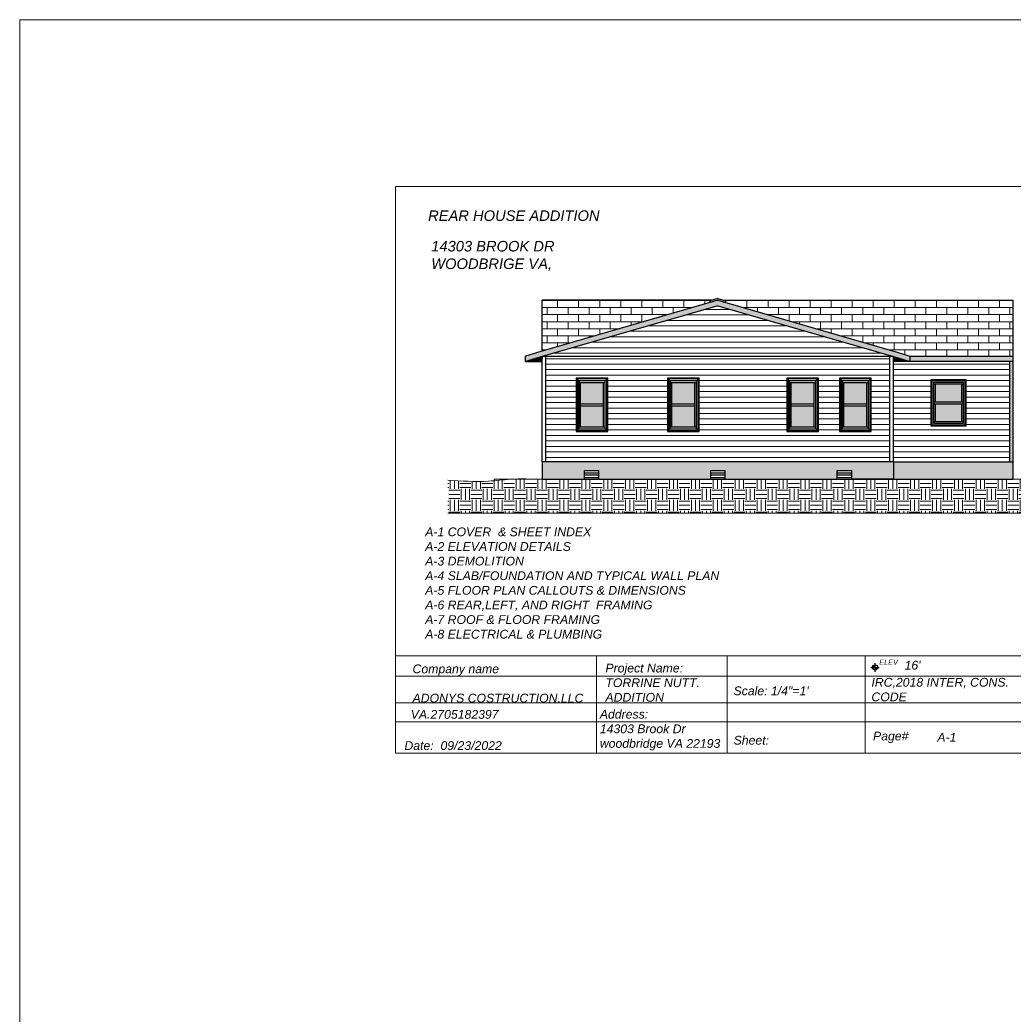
# Model space of a CAD drawing. Header units: inches. Extents: x 173 to 6056, y 183 to 2455.
# Drawn here: x 173 to 1308, y 1319 to 2455 of the extents above; entities that cross this region are included whole.
import ezdxf

# ---------------------------------------------------------------- set-up
doc = ezdxf.new("R2010")
doc.units = ezdxf.units.IN
doc.header["$MEASUREMENT"] = 0
doc.layers.add('Back side elevation', color=7, linetype='Continuous')
doc.layers.add('Insulation', color=7, linetype='Continuous')
doc.styles.get("Standard").update_dxf_attribs({"font": 'ariali.ttf', "height": 10})
pattern_1 = [(180, (3162.149, 4230.949), (-4e-15, -6.25), [])]

# ---------------------------------------------------------------- blocks, each defined once
blk = doc.blocks.new('Elevation Symbol - Imperial')
at = {"color": 0}
for p, q in [((0, 0), (0.2, 0)), ((0.1, -0.1), (0.1, 0.1))]:
    blk.add_line(p, q, dxfattribs=at)
at = {"color": 0, "const_width": 0.0625}
for points in [[(0.1, 0.03125, 0.41421356), (0.06875, 0, 1)], [(0.1, -0.03125, 0.41421356), (0.13125, 0, 1)]]:
    blk.add_lwpolyline(points, format="xyb", dxfattribs=at)
at = {"color": 0}
blk.add_circle((0.1, 0), 0.0625, dxfattribs=at)
blk.add_attdef('ELEVATION', (0.2, 0.0625), '', height=0.125, dxfattribs=at)
blk = doc.blocks.new('*U114')
at = {"layer": 'Insulation', "linetype": 'Continuous', "lineweight": 0, "ltscale": 0.2}
for p, q in [((-475.1, -374.7), (-475.1, -485.9)), ((-326.3, -374.7), (-326.3, -485.9)), ((-168.9, -374.7), (-168.9, -485.9)), ((-704.6, -397.8), (106, -397.8)), ((-704.6, -428.3), (106, -428.3)), ((-704.6, -450), (106, -450))]:
    blk.add_line(p, q, dxfattribs=at)
for points in [[(-704.6, 160.5), (106, 160.5), (106, -374.7), (-704.6, -374.7)], [(-704.6, -374.7), (106, -374.7), (106, -485.9), (-704.6, -485.9)]]:
    blk.add_lwpolyline(points, close=True, dxfattribs=at)
at = {"layer": 'Insulation', "linetype": 'Continuous', "lineweight": 0, "ltscale": 0.2, "xscale": 48, "yscale": 48, "zscale": 48}
blk.add_blockref('Elevation Symbol - Imperial', (-162.3, -388), dxfattribs=at).add_auto_attribs({'ELEVATION': 'ELEV'})
at = {"linetype": 'Continuous', "lineweight": 0, "ltscale": 0.08, "char_height": 10, "attachment_point": 1}
for s, width, insert in [('IRC,2018 INTER, CONS. CODE', 161.562, (-161.6, -399.9)), ('VA.2705182397', 17.494, (-687.1, -436.5))]:
    blk.add_mtext_dynamic_manual_height_columns(s, width=width, gutter_width=50, heights=[0], dxfattribs=dict(at, insert=insert))
at = {"layer": 'Insulation', "linetype": 'Continuous', "lineweight": 0, "ltscale": 0.2, "char_height": 10, "attachment_point": 1}
for s, insert in [('Company name \\P\\PADONYS COSTRUCTION.LLC', (-685, -384.6)), ("16'", (-123.8, -380.4)), ('Sheet:', (-318.8, -466)), ('Page#', (-159.8, -461.2))]:
    blk.add_mtext(s, dxfattribs=dict(at, insert=insert))
for s, width, gutter_width, insert in [('Project Name:\\PTORRINE NUTT.  \\PADDITION ', 129.423, 20, (-465, -383.7)), ('Scale: 1/4"=1\'', 133.022, 50, (-318.9, -409.7)), ('Address:\\P14303 Brook Dr\\Pwoodbridge VA 22193', 143.463, 50, (-471.4, -436.3))]:
    blk.add_mtext_dynamic_manual_height_columns(s, width=width, gutter_width=gutter_width, heights=[0], dxfattribs=dict(at, insert=insert))
at = {"layer": 'Insulation', "linetype": 'Continuous', "lineweight": 0, "ltscale": 0.2, "insert": (-694.3, -472.1), "char_height": 10, "width": 141.209, "attachment_point": 1}
blk.add_mtext('Date:  09/23/2022', dxfattribs=at)

msp = doc.modelspace()

# ---------------------------------------------------------------- hatches: boundary and pattern name
at = {"linetype": 'Continuous', "lineweight": 0, "ltscale": 0.08}
h = msp.add_hatch(color=250, dxfattribs=at)
h.dxf.hatch_style = 1
h.paths.add_polyline_path([(768.72, 2077.143), (768.72, 2070.896), (968.97, 2128.896), (1169.22, 2070.896), (1188.43, 2065.332), (1188.43, 2071.332), (1170.889, 2076.66), (968.97, 2135.143), (960.325, 2132.639)])
h.paths.add_polyline_path([(749.509, 2071.332), (749.509, 2065.332), (768.72, 2070.896), (768.72, 2077.143), (767.05, 2076.66)])
at = {"linetype": 'Continuous', "lineweight": 0, "ltscale": 0.2}
h = msp.add_hatch(dxfattribs=at)
h.set_pattern_fill('AR-BRSTD', scale=3, angle=900)
h.set_pattern_definition([(180, (3162.149, 4230.949), (-5e-15, -8.001), []), (270, (3162.149, 4230.949), (12, -8.001), [8.001, -8.001])])
h.paths.add_polyline_path([(1170.889, 2076.66), (1188.43, 2071.332), (1188.43, 2070.896), (1305.72, 2070.896), (1305.72, 2135.143), (976.159, 2135.143), (977.614, 2134.721), (977.614, 2132.639)])
h.paths.add_polyline_path([(768.72, 2077.143), (960.325, 2132.639), (960.325, 2135.143), (768.72, 2135.143)])
h = msp.add_hatch(dxfattribs=at)
h.set_pattern_fill('LINE', scale=50, angle=900)
h.set_pattern_definition(pattern_1)
h.paths.add_polyline_path([(1169.22, 2070.896), (968.97, 2128.896), (768.72, 2070.896)])
at = {"linetype": 'Continuous', "lineweight": 0, "ltscale": 0.08}
h = msp.add_hatch(dxfattribs=at)
h.set_pattern_fill('ANSI31', color=250, angle=900)
h.set_pattern_definition([(225, (3162.14891, 2140.15385), (0.0883883476, -0.0883883476), [])])
h.paths.add_polyline_path([(749.509, 2065.332), (768.72, 2065.332), (768.72, 2067.896), (768.72, 2070.896)])
h.paths.add_polyline_path([(1169.22, 2065.332), (1188.43, 2065.332), (1169.22, 2070.896)])
at = {"linetype": 'Continuous', "lineweight": 0, "ltscale": 0.2}
h = msp.add_hatch(dxfattribs=at)
h.set_pattern_fill('LINE', scale=50, angle=900)
h.set_pattern_definition(pattern_1)
h.paths.add_polyline_path([(772.72, 2070.896), (772.72, 1950.896), (1165.22, 1950.896), (1165.22, 2070.896)])
h.paths.add_polyline_path([(947.595, 1985.396), (911.595, 1985.396), (911.595, 2046.396), (947.595, 2046.396)], flags=16)
h.paths.add_polyline_path([(946.595, 1986.396), (912.595, 1986.396), (912.595, 2045.396), (946.595, 2045.396)], flags=0)
h.paths.add_polyline_path([(944.595, 2043.396), (944.595, 1988.396), (914.595, 1988.396), (914.595, 2043.396)], flags=0)
h.paths.add_polyline_path([(942.595, 2041.396), (942.595, 1990.396), (914.595, 1990.396), (914.595, 2041.396)], flags=0)
h.paths.add_polyline_path([(1047.72, 2046.396), (1083.72, 2046.396), (1083.72, 1985.396), (1047.72, 1985.396)], flags=16)
h.paths.add_polyline_path([(1048.72, 2045.396), (1082.72, 2045.396), (1082.72, 1986.396), (1048.72, 1986.396)], flags=0)
h.paths.add_polyline_path([(1050.72, 2043.396), (1080.72, 2043.396), (1080.72, 1988.396), (1050.72, 1988.396)], flags=0)
h.paths.add_polyline_path([(1050.72, 2041.396), (1078.72, 2041.396), (1078.72, 1990.396), (1050.72, 1990.396)], flags=0)
h.paths.add_polyline_path([(1107.72, 2046.396), (1143.72, 2046.396), (1143.72, 1985.396), (1107.72, 1985.396)], flags=16)
h.paths.add_polyline_path([(1108.72, 2045.396), (1142.72, 2045.396), (1142.72, 1986.396), (1108.72, 1986.396)], flags=0)
h.paths.add_polyline_path([(1110.72, 2043.396), (1140.72, 2043.396), (1140.72, 1988.396), (1110.72, 1988.396)], flags=0)
h.paths.add_polyline_path([(1110.72, 2041.396), (1138.72, 2041.396), (1138.72, 1990.396), (1110.72, 1990.396)], flags=0)
h.paths.add_polyline_path([(843.345, 1985.396), (807.345, 1985.396), (807.345, 2046.396), (843.345, 2046.396)], flags=16)
h.paths.add_polyline_path([(842.345, 1986.396), (808.345, 1986.396), (808.345, 2045.396), (842.345, 2045.396)], flags=0)
h.paths.add_polyline_path([(840.345, 2043.396), (840.345, 1988.396), (810.345, 1988.396), (810.345, 2043.396)], flags=0)
h.paths.add_polyline_path([(838.345, 2041.396), (838.345, 1990.396), (810.345, 1990.396), (810.345, 2041.396)], flags=0)
h = msp.add_hatch(dxfattribs=at)
h.set_pattern_fill('LINE', scale=50, angle=900)
h.set_pattern_definition(pattern_1)
h.paths.add_polyline_path([(1169.22, 1950.896), (1301.72, 1950.896), (1301.72, 2065.332), (1169.22, 2065.332)])
h.paths.add_polyline_path([(1213.277, 2043.782), (1250.834, 2043.782), (1250.834, 1992.532), (1213.277, 1992.532)], flags=16)
h.paths.add_polyline_path([(1215.277, 2041.782), (1248.834, 2041.782), (1248.834, 1994.532), (1215.277, 1994.532)], flags=0)
h.paths.add_polyline_path([(1217.277, 2039.782), (1246.834, 2039.782), (1246.834, 2019.157), (1217.277, 2019.157)], flags=0)
h.paths.add_polyline_path([(1246.834, 2017.157), (1246.834, 1996.532), (1217.277, 1996.532), (1217.277, 2017.157)], flags=0)
at = {"linetype": 'Continuous', "lineweight": 0, "ltscale": 0.08}
h = msp.add_hatch(color=256, dxfattribs=at)
h.dxf.hatch_style = 1
h.set_gradient(color1=(0, 0, 255), color2=(0, 191, 255), tint=1)
h.paths.add_polyline_path([(1217.277, 2019.157), (1246.834, 2019.157), (1246.834, 2039.782), (1217.277, 2039.782)])
h.paths.add_polyline_path([(1217.277, 1996.532), (1246.834, 1996.532), (1246.834, 2017.157), (1217.277, 2017.157)])
h.paths.add_polyline_path([(1112.72, 2016.896), (1138.72, 2016.896), (1138.72, 2041.396), (1112.72, 2041.396)])
h.paths.add_polyline_path([(1112.72, 1990.396), (1138.72, 1990.396), (1138.72, 2014.896), (1112.72, 2014.896)])
h.paths.add_polyline_path([(1052.72, 2016.896), (1078.72, 2016.896), (1078.72, 2041.396), (1052.72, 2041.396)])
h.paths.add_polyline_path([(1052.72, 1990.396), (1078.72, 1990.396), (1078.72, 2014.896), (1052.72, 2014.896)])
h.paths.add_polyline_path([(916.595, 2016.896), (942.595, 2016.896), (942.595, 2041.396), (916.595, 2041.396)])
h.paths.add_polyline_path([(916.595, 1990.396), (942.595, 1990.396), (942.595, 2014.896), (916.595, 2014.896)])
h.paths.add_polyline_path([(812.345, 2016.896), (838.345, 2016.896), (838.345, 2041.396), (812.345, 2041.396)])
h.paths.add_polyline_path([(812.345, 1990.396), (838.345, 1990.396), (838.345, 2014.896), (812.345, 2014.896)])
h = msp.add_hatch(dxfattribs=at)
h.set_pattern_fill('EARTH', scale=50, angle=900)
h.set_pattern_definition([(180, (3162.149, 4230.949), (-12.5, -12.5), [12.5, -12.5]), (180, (3162.149, 4226.262), (-12.5, -12.5), [12.5, -12.5]), (180, (3162.149, 4221.574), (-12.5, -12.5), [12.5, -12.5]), (270, (3160.586, 4220.012), (12.5, -12.5), [12.5, -12.5]), (270, (3155.899, 4220.012), (12.5, -12.5), [12.5, -12.5]), (270, (3151.211, 4220.012), (12.5, -12.5), [12.5, -12.5])])
edge = h.paths.add_edge_path()
edge.add_spline(control_points=[(768.72, 1930.896), (756.545, 1931.27), (736.027, 1931.9), (700.214, 1927.416), (676.405, 1928.796), (660.915, 1930.099)], knot_values=[0, 0, 0, 0, 36.48237999, 61.48182436, 107.94289792, 107.94289792, 107.94289792, 107.94289792], degree=3, periodic=0)
edge.add_line((660.915, 1930.099), (660.915, 1892.232))
edge.add_line((660.915, 1892.232), (1365.517, 1892.232))
edge.add_line((1365.517, 1892.232), (1365.517, 1929.671))
edge.add_spline(control_points=[(1365.517, 1929.671), (1356.934, 1930.229), (1337.021, 1931.283), (1317.069, 1931.037), (1305.72, 1930.896)], knot_values=[0, 0, 0, 0, 25.79527696, 59.83246952, 59.83246952, 59.83246952, 59.83246952], degree=3, periodic=0)
edge.add_line((1305.72, 1930.896), (1169.22, 1930.896))
edge.add_line((1169.22, 1930.896), (1121.22, 1930.896))
edge.add_line((1121.22, 1930.896), (768.72, 1930.896))
at = {"layer": 'Back side elevation'}
h = msp.add_hatch(color=250, dxfattribs=at)
h.dxf.hatch_style = 1
h.paths.add_polyline_path([(960.325, 2132.639), (968.97, 2135.143), (977.614, 2132.639), (977.614, 2134.721), (968.97, 2137.225), (960.325, 2134.721)])
h = msp.add_hatch(color=250, dxfattribs=at)
h.dxf.hatch_style = 1
h.paths.add_polyline_path([(1188.43, 2065.332), (1305.72, 2065.332), (1305.72, 2070.896), (1188.43, 2070.896)])
h.paths.add_polyline_path([(1301.72, 1950.896), (1305.72, 1950.896), (1305.72, 2065.332), (1301.72, 2065.332)])
h = msp.add_hatch(color=250, dxfattribs=at)
h.dxf.hatch_style = 1
h.paths.add_polyline_path([(1212.277, 2044.782), (1212.277, 1991.532), (1251.834, 1991.532), (1251.834, 2044.782)])
h.paths.add_polyline_path([(1250.834, 2043.782), (1250.834, 1992.532), (1213.277, 1992.532), (1213.277, 2043.782)], flags=16)
h.paths.add_polyline_path([(1246.834, 2017.157), (1246.834, 1996.532), (1217.277, 1996.532), (1217.277, 2017.157)], flags=0)
h = msp.add_hatch(color=250, dxfattribs=at)
h.dxf.hatch_style = 1
h.paths.add_polyline_path([(1213.277, 2043.782), (1213.277, 1992.532), (1250.834, 1992.532), (1250.834, 2043.782)])
h.paths.add_polyline_path([(1246.834, 2017.157), (1246.834, 1996.532), (1217.277, 1996.532), (1217.277, 2017.157)], flags=16)
h = msp.add_hatch(dxfattribs=at)
h.set_pattern_fill('AR-CONC', color=256, angle=900)
h.set_pattern_definition([(230, (3162.149, 4741.351), (-7.172602, 0.627521), [0.75, -8.25]), (175, (3162.149, 4741.351), (1.387513, -7.521921), [0.6, -6.6]), (280.45144, (3161.551, 4741.4034), (-5.785088, -6.8944), [0.637402, -7.011421]), (226.1842, (3162.149, 4739.351), (-10.672413, 1.655193), [1.125, -12.375]), (276.63564, (3161.26, 4739.489), (-9.34662, -9.741186), [0.956103, -10.517138]), (171.18416, (3162.149, 4739.351), (-9.34662, -9.741186), [0.9, -9.9]), (201, (3161.149, 4739.851), (-5.9690705, 4.026189), [0.75, -8.25]), (146, (3161.149, 4739.851), (-2.433153, -7.2515), [0.6, -6.6]), (251.45144, (3160.6515, 4740.1866), (-8.402224, -3.225312), [0.637402, -7.011421]), (217.5, (3162.149, 4741.3511), (-0.1215986, -3.3289385), [0, -6.52, 0, -6.7, 0, -6.625]), (187.5, (3162.149, 4741.351), (-2.6306954, -3.944117), [0, -3.82, 0, -6.37, 0, -2.525]), (147.5, (3164.379, 4741.351), (-5.3382244, 0.2255487), [0, -2.5, 0, -7.8, 0, -10.35]), (137.5, (3165.379, 4741.351), (-5.8318617, -1.00105), [0, -3.25, 0, -5.18, 0, -7.35])])
h.paths.add_polyline_path([(976.97, 1930.896), (1105.22, 1930.896), (1105.22, 1940.896), (1121.22, 1940.896), (1121.22, 1930.896), (1169.22, 1930.896), (1169.22, 1950.896), (768.72, 1950.896), (768.72, 1930.896), (816.72, 1930.896), (816.72, 1940.896), (832.72, 1940.896), (832.72, 1930.896), (960.97, 1930.896), (960.97, 1940.896), (976.97, 1940.896)])
h.paths.add_polyline_path([(1169.22, 1930.896), (1305.72, 1930.896), (1305.72, 1950.896), (1169.22, 1950.896)])

# ---------------------------------------------------------------- linework, layer by layer
at = {"linetype": 'Continuous', "lineweight": 0, "ltscale": 0.08}
for p, q in [((768.657, 1930.896), (713.712, 1930.896)), ((713.892, 1930.896), (713.892, 1923.466)), ((768.72, 1930.896), (1169.22, 1930.896)), ((660.915, 1892.232), (1365.517, 1892.232))]:
    msp.add_line(p, q, dxfattribs=at)
msp.add_lwpolyline([(172.856, 2454.82), (6055.515, 2454.82), (6055.515, 182.679), (172.856, 182.679)], close=True, dxfattribs=at)
for points, knots in [([(768.72, 1930.896), (756.545, 1931.27), (736.027, 1931.9), (700.214, 1927.416), (676.405, 1928.796), (660.915, 1930.099)], [0, 0, 0, 0, 36.48237999, 61.48182436, 107.94289792, 107.94289792, 107.94289792, 107.94289792]), ([(1305.72, 1930.896), (1317.069, 1931.037), (1337.021, 1931.283), (1356.934, 1930.229), (1365.517, 1929.671)], [0, 0, 0, 0, 34.03719256, 59.83246952, 59.83246952, 59.83246952, 59.83246952])]:
    msp.add_open_spline(points, degree=3, knots=knots, dxfattribs=at)
at = {"layer": 'Back side elevation'}
for p, q in [((968.97, 2137.225), (959.768, 2134.56)), ((968.97, 2137.225), (978.171, 2134.56)), ((968.97, 2135.143), (767.05, 2076.66)), ((768.72, 2077.143), (768.72, 2135.143)), ((961.781, 2135.143), (768.72, 2135.143)), ((968.97, 2128.896), (768.72, 2070.896)), ((968.97, 2135.143), (960.325, 2132.639)), ((960.325, 2132.639), (960.325, 2134.721)), ((968.97, 2135.143), (1170.889, 2076.66)), ((968.97, 2135.143), (977.614, 2132.639)), ((968.97, 2128.896), (1169.22, 2070.896)), ((976.159, 2135.143), (1305.72, 2135.143)), ((977.614, 2132.639), (977.614, 2134.721)), ((1305.72, 1950.896), (1305.72, 2135.143)), ((767.05, 2076.66), (749.509, 2071.332)), ((749.509, 2065.332), (749.509, 2071.332)), ((768.72, 2070.896), (749.509, 2065.332)), ((1169.22, 2070.896), (768.72, 2070.896)), ((768.72, 2070.896), (768.72, 2067.896)), ((768.72, 1950.896), (768.72, 2067.896)), ((772.72, 1950.896), (772.72, 2070.896)), ((1165.22, 1950.896), (1165.22, 2070.896)), ((1169.22, 1950.896), (1169.22, 2070.896)), ((1169.22, 1950.896), (1169.22, 2070.896)), ((1169.22, 2070.896), (1188.43, 2065.332)), ((1170.889, 2076.66), (1188.43, 2071.332)), ((1188.43, 2065.332), (1188.43, 2071.332)), ((1305.72, 2070.896), (1188.43, 2070.896)), ((749.509, 2065.332), (749.509, 2065.332)), ((749.509, 2065.332), (768.72, 2065.332)), ((1188.43, 2065.332), (1169.22, 2065.332)), ((1305.72, 2065.332), (1169.22, 2065.332)), ((1305.72, 2065.332), (1301.72, 2065.332)), ((1301.72, 2065.332), (1301.72, 1950.896)), ((810.345, 2043.396), (807.345, 2046.396)), ((840.345, 2043.396), (843.345, 2046.396)), ((914.595, 2043.396), (911.595, 2046.396)), ((944.595, 2043.396), (947.595, 2046.396)), ((1050.72, 2043.396), (1047.72, 2046.396)), ((1080.72, 2043.396), (1083.72, 2046.396)), ((1110.72, 2043.396), (1107.72, 2046.396)), ((1140.72, 2043.396), (1143.72, 2046.396)), ((810.345, 1988.396), (810.345, 2043.396)), ((810.345, 2041.396), (840.345, 2041.396)), ((812.345, 1990.396), (812.345, 2041.396)), ((838.345, 1990.396), (838.345, 2041.396)), ((914.595, 1988.396), (914.595, 2043.396)), ((914.595, 2041.396), (944.595, 2041.396)), ((916.595, 1990.396), (916.595, 2041.396)), ((942.595, 1990.396), (942.595, 2041.396)), ((1050.72, 1988.396), (1050.72, 2043.396)), ((1050.72, 2041.396), (1080.72, 2041.396)), ((1052.72, 1990.396), (1052.72, 2041.396)), ((1078.72, 1990.396), (1078.72, 2041.396)), ((1110.72, 1988.396), (1110.72, 2043.396)), ((1110.72, 2041.396), (1140.72, 2041.396)), ((1112.72, 1990.396), (1112.72, 2041.396)), ((1138.72, 1990.396), (1138.72, 2041.396)), ((1215.277, 2039.782), (1248.834, 2039.782)), ((1217.277, 2019.157), (1217.277, 2039.782)), ((1246.834, 2039.782), (1246.834, 2019.157)), ((812.345, 2016.896), (838.345, 2016.896)), ((812.345, 2014.896), (838.345, 2014.896)), ((916.595, 2016.896), (942.595, 2016.896)), ((916.595, 2014.896), (942.595, 2014.896)), ((1052.72, 2016.896), (1078.72, 2016.896)), ((1052.72, 2014.896), (1078.72, 2014.896)), ((1112.72, 2016.896), (1138.72, 2016.896)), ((1112.72, 2014.896), (1138.72, 2014.896)), ((1215.277, 2019.157), (1248.834, 2019.157)), ((1215.277, 2017.157), (1248.834, 2017.157)), ((1217.277, 1996.532), (1217.277, 2017.157)), ((1246.834, 2017.157), (1246.834, 1996.532)), ((810.345, 1988.396), (807.345, 1985.396)), ((840.345, 1990.396), (810.345, 1990.396)), ((840.345, 1988.396), (843.345, 1985.396)), ((914.595, 1988.396), (911.595, 1985.396)), ((944.595, 1990.396), (914.595, 1990.396)), ((944.595, 1988.396), (947.595, 1985.396)), ((1050.72, 1988.396), (1047.72, 1985.396)), ((1080.72, 1990.396), (1050.72, 1990.396)), ((1080.72, 1988.396), (1083.72, 1985.396)), ((1110.72, 1988.396), (1107.72, 1985.396)), ((1140.72, 1990.396), (1110.72, 1990.396)), ((1140.72, 1988.396), (1143.72, 1985.396)), ((1248.834, 1996.532), (1215.277, 1996.532)), ((1169.22, 1950.896), (768.72, 1950.896)), ((768.72, 1950.896), (768.72, 1930.896)), ((1169.22, 1950.896), (1169.22, 1930.896)), ((1169.22, 1950.896), (1305.72, 1950.896)), ((1305.72, 1930.896), (1305.72, 1950.896)), ((768.72, 1930.896), (1169.22, 1930.896)), ((1169.22, 1930.896), (1121.22, 1930.896)), ((1169.22, 1930.896), (1305.72, 1930.896))]:
    msp.add_line(p, q, dxfattribs=at)
at = {"layer": 'Back side elevation', "lineweight": 25}
for p, q in [((816.72, 1930.896), (816.72, 1940.896)), ((816.72, 1940.896), (832.72, 1940.896)), ((816.72, 1938.265), (832.72, 1938.265)), ((816.72, 1935.896), (832.72, 1935.896)), ((816.72, 1933.148), (832.72, 1933.148)), ((832.72, 1940.896), (832.72, 1930.896)), ((960.97, 1930.896), (960.97, 1940.896)), ((960.97, 1940.896), (976.97, 1940.896)), ((960.97, 1938.265), (976.97, 1938.265)), ((960.97, 1935.896), (976.97, 1935.896)), ((960.97, 1933.148), (976.97, 1933.148)), ((976.97, 1940.896), (976.97, 1930.896)), ((1105.22, 1930.896), (1105.22, 1940.896)), ((1105.22, 1940.896), (1121.22, 1940.896)), ((1105.22, 1938.265), (1121.22, 1938.265)), ((1105.22, 1935.896), (1121.22, 1935.896)), ((1105.22, 1933.148), (1121.22, 1933.148)), ((1121.22, 1940.896), (1121.22, 1930.896))]:
    msp.add_line(p, q, dxfattribs=at)
at = {"layer": 'Back side elevation'}
for points in [[(843.345, 1985.396), (843.345, 2046.396), (807.345, 2046.396), (807.345, 1985.396)], [(842.345, 1986.396), (842.345, 2045.396), (808.345, 2045.396), (808.345, 1986.396)], [(947.595, 1985.396), (947.595, 2046.396), (911.595, 2046.396), (911.595, 1985.396)], [(946.595, 1986.396), (946.595, 2045.396), (912.595, 2045.396), (912.595, 1986.396)], [(1083.72, 1985.396), (1083.72, 2046.396), (1047.72, 2046.396), (1047.72, 1985.396)], [(1082.72, 1986.396), (1082.72, 2045.396), (1048.72, 2045.396), (1048.72, 1986.396)], [(1143.72, 1985.396), (1143.72, 2046.396), (1107.72, 2046.396), (1107.72, 1985.396)], [(1142.72, 1986.396), (1142.72, 2045.396), (1108.72, 2045.396), (1108.72, 1986.396)], [(840.345, 1988.396), (840.345, 2043.396), (810.345, 2043.396), (810.345, 1988.396)], [(944.595, 1988.396), (944.595, 2043.396), (914.595, 2043.396), (914.595, 1988.396)], [(1080.72, 1988.396), (1080.72, 2043.396), (1050.72, 2043.396), (1050.72, 1988.396)], [(1140.72, 1988.396), (1140.72, 2043.396), (1110.72, 2043.396), (1110.72, 1988.396)], [(1212.277, 2044.782), (1251.834, 2044.782), (1251.834, 1991.532), (1212.277, 1991.532)], [(1213.277, 2043.782), (1250.834, 2043.782), (1250.834, 1992.532), (1213.277, 1992.532)], [(1215.277, 2041.782), (1248.834, 2041.782), (1248.834, 1994.532), (1215.277, 1994.532)]]:
    msp.add_lwpolyline(points, close=True, dxfattribs=at)

# ---------------------------------------------------------------- block references
at = {"linetype": 'Continuous', "lineweight": 0, "ltscale": 0.08}
msp.add_blockref('*U114', (1305.72, 2104.329), dxfattribs=at)

# ---------------------------------------------------------------- texts
at = {"linetype": 'Continuous', "lineweight": 0, "ltscale": 0.08, "attachment_point": 1}
for s, width, heights, insert, char_height in [('REAR HOUSE ADDITION ', 201.21142, [22.135], (638.448, 2237.597), 12), ('14303 BROOK DR \\PWOODBRIGE VA,', 166.93422, [0], (642.02, 2202.743), 12), ('A-1 COVER  & SHEET INDEX\\PA-2 ELEVATION DETAILS \\PA-3 DEMOLITION  \\PA-4 SLAB/FOUNDATION AND TYPICAL WALL PLAN \\PA-5 FLOOR PLAN CALLOUTS & DIMENSIONS \\PA-6 REAR,LEFT, AND RIGHT  FRAMING \\PA-7 ROOF & FLOOR FRAMING \\PA-8 ELECTRICAL & PLUMBING ', 337.22215, [0], (635.162, 1875.982), 10), ('A-1', 7.19705, [0], (1219.273, 1641.671), 10)]:
    msp.add_mtext_dynamic_manual_height_columns(s, width=width, gutter_width=50, heights=heights, dxfattribs=dict(at, insert=insert, char_height=char_height))

doc.saveas('drawing.dxf')
